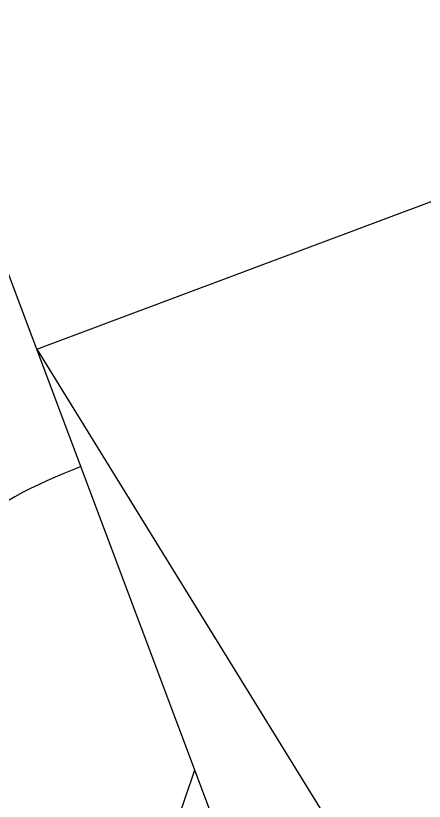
# Model space of a CAD drawing. Header units: millimetres. Extents: x 441156 to 441876, y 4514765 to 4515211.
# Drawn here: x 441424.15 to 441427.27, y 4514833.52 to 4514839.52 of the extents above; entities that cross this region are included whole.
import ezdxf

# ---------------------------------------------------------------- set-up
doc = ezdxf.new("R2010")
doc.units = ezdxf.units.MM
doc.layers.add('01_piscinas', color=254, linetype='Continuous')

msp = doc.modelspace()

# ---------------------------------------------------------------- linework, layer by layer
at = {"layer": '01_piscinas'}
for p, q in [((441424.31200481, 4514836.97494052, 0.00000013), (441427.58873791, 4514838.20498938, 0.00000124)), ((441427.47498758, 4514828.54905541, 0.00000013), (441423.85886923, 4514838.18205059, 0.0000014)), ((441424.31200481, 4514836.97494052, 0.00000013), (441429.085087, 4514829.2393808, 0.00000131))]:
    msp.add_line(p, q, dxfattribs=at)
at = {"layer": '01_piscinas', "elevation": 0.00000053}
msp.add_lwpolyline([(441354.64111455, 4514840.61307697), (441365.20169914, 4514822.95486776), (441365.37693543, 4514823.00518795), (441371.34350363, 4514824.73712644), (441377.84385524, 4514826.61361882), (441382.43476199, 4514827.93890122), (441388.34412613, 4514829.61936088), (441392.44200494, 4514830.82727982), (441392.87846354, 4514830.95623588), (441404.77217634, 4514834.47035301), (441407.84532626, 4514835.3690429), (441407.88822918, 4514835.38158912), (441413.06729749, 4514836.89611864, 0.0058339136), (441421.14704095, 4514839.21642046, -0.0022510891), (441421.73053684, 4514839.36148005, -0.002317905), (441422.33102709, 4514839.5049432, -0.0002346539), (441422.34628775, 4514839.50852925, -0.0001087055), (441422.37448284, 4514839.51511501, -0.0248121987), (441428.89110417, 4514840.69847709, -0.0264644379), (441435.91097762, 4514841.2872445, -0.0051616495), (441437.28558627, 4514841.31533984, -0.0227607777), (441445.60139565, 4514841.02082704), (441450.6288449, 4514840.71468469), (441466.58574424, 4514839.74300255)], format="xyb", dxfattribs=at)
at = {"layer": '01_piscinas'}
msp.add_spline([(441424.64855561, 4514836.07840121, -0.00000049), (441423.76108135, 4514835.52146418, -0.00000049), (441423.37126497, 4514833.95558944, -0.00000049), (441418.61899549, 4514833.1691113, 0.00000053), (441418.14824066, 4514830.38247977, 0.00000053), (441420.46580044, 4514826.90823601, 0.00000053), (441424.55774225, 4514828.68154778, 0.00000053), (441424.94901673, 4514831.5668765, -0.00000049), (441425.51882339, 4514833.76009066, 0.00000082)], degree=3, dxfattribs=at)

doc.saveas('drawing.dxf')
